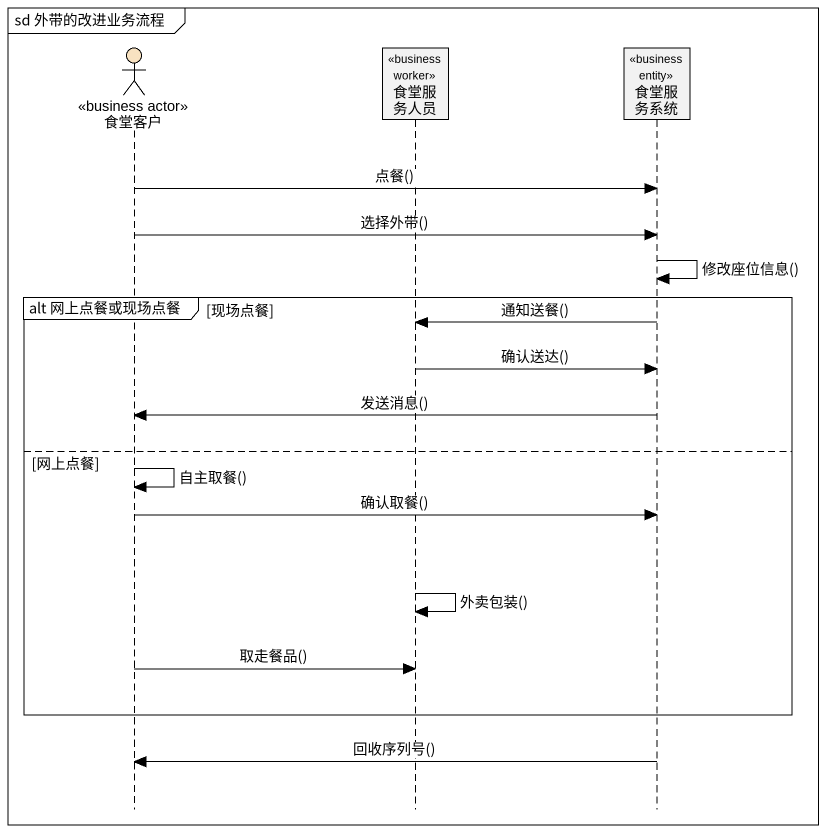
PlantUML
@startuml
mainframe sd 外带的改进业务流程
hide footbox
actor 食堂客户 <<business actor>> #F8E2C1
participant 食堂服务人员 <<business worker>>
participant 食堂服务系统 <<business entity>>

食堂客户 -> 食堂服务系统 : 点餐()
食堂客户 -> 食堂服务系统 : 选择外带()
食堂服务系统 -> 食堂服务系统 : 修改座位信息()
group alt 网上点餐或现场点餐 [现场点餐]
  食堂服务系统 -> 食堂服务人员 : 通知送餐()
  食堂服务人员 -> 食堂服务系统 : 确认送达()
  食堂服务系统 -> 食堂客户 : 发送消息()
else 网上点餐
  食堂客户 -> 食堂客户 : 自主取餐()
  食堂客户 -> 食堂服务系统 : 确认取餐()
  食堂服务人员 -> 食堂服务人员 : 外卖包装()
  食堂客户 -> 食堂服务人员 : 取走餐品()
end
食堂服务系统 -> 食堂客户 : 回收序列号()
@enduml
